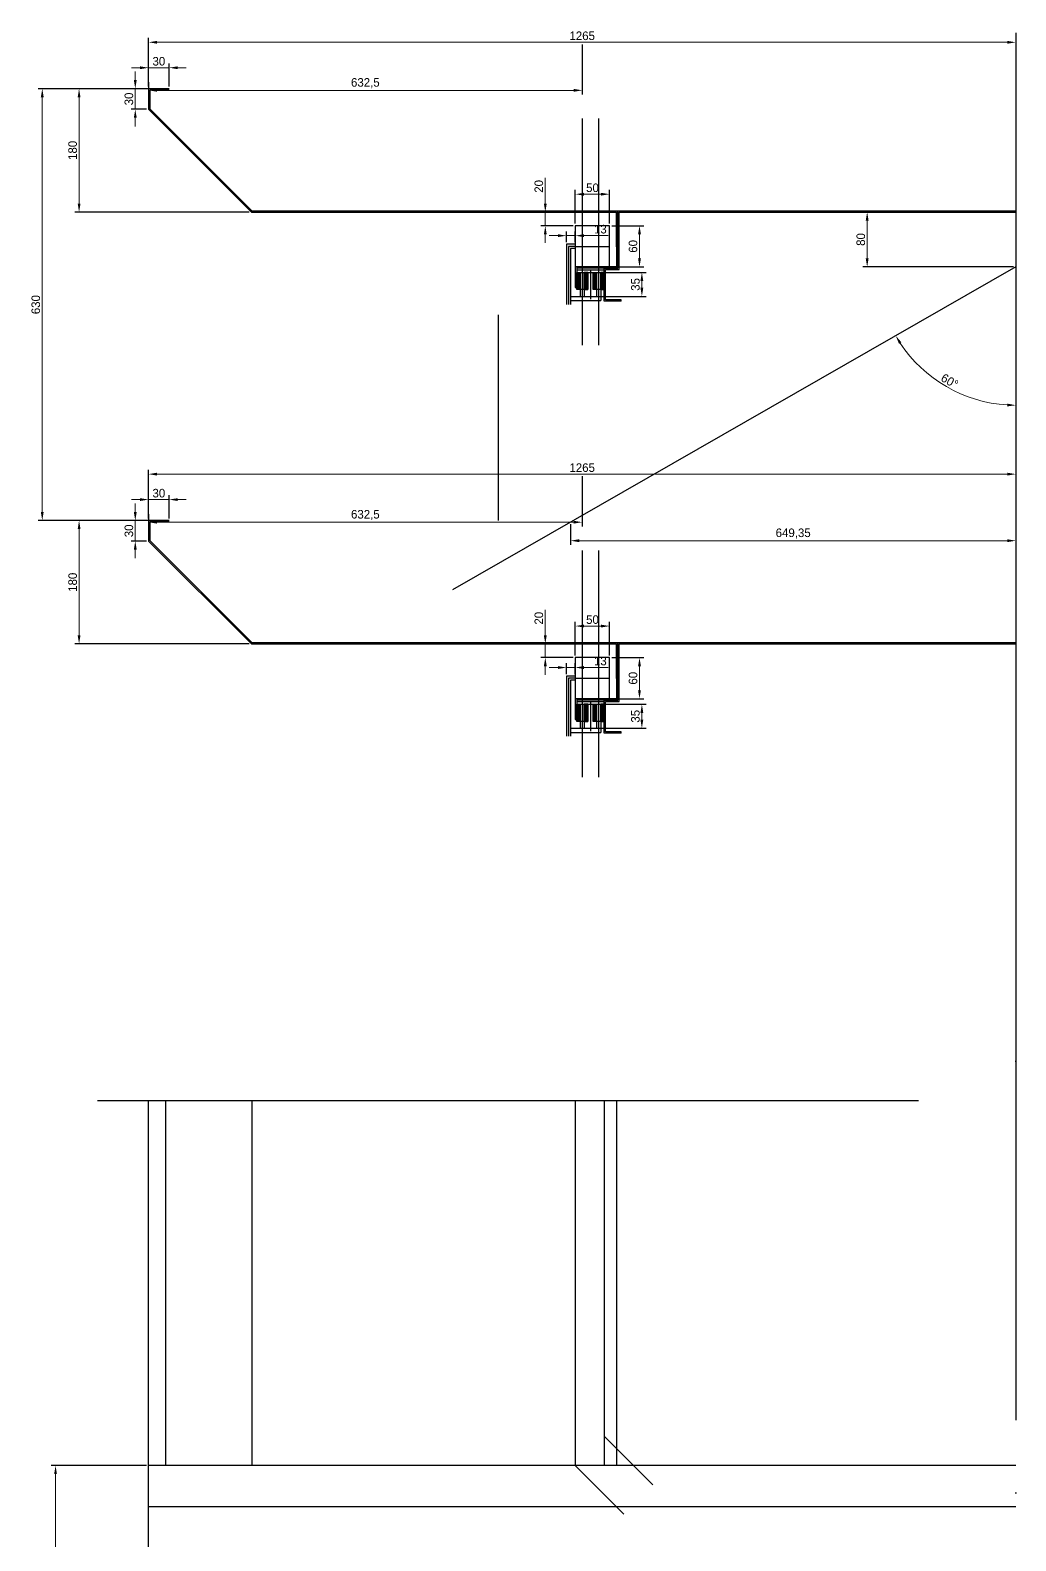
# Model space of a CAD drawing. Header units: millimetres. Extents: x -1048 to 11239, y -6749 to 873.
# Drawn here: x -173 to 1265, y -1488 to 715 of the extents above; entities that cross this region are included whole.
import ezdxf

# ---------------------------------------------------------------- set-up
doc = ezdxf.new("R2010")
doc.units = ezdxf.units.MM
doc.header["$LTSCALE"] = 100
doc.linetypes.add('ACAD_ISO10W100', pattern=[18, 12, -3, 0, -3])
doc.layers.add('eixo', color=5, linetype='ACAD_ISO10W100', plot=False)
doc.dimstyles.new('ISO-25', dxfattribs={"dimscale": 5, "dimtxt": 2.5, "dimasz": 2.5, "dimexe": 1.25, "dimexo": 0.625, "dimtad": 1, "dimtxsty": 'Standard', "dimcen": 2.5, "dimclrd": 1, "dimclre": 1, "dimadec": 0, "dimazin": 0, "dimtfac": 1, "dimtmove": 0, "dimatfit": 3, "dimfxl": 1, "dimlwd": 15, "dimarcsym": 0})

# ---------------------------------------------------------------- blocks, each defined once
blk = doc.blocks.new('*D0')
at = {"color": 1, "lineweight": -2, "transparency": 16777216}
for p, q in [((0, 3.1), (0, 74)), ((1265, 78.4), (1265, 61.5))]:
    blk.add_line(p, q, dxfattribs=at)
at = {"color": 1, "lineweight": 15, "transparency": 16777216}
blk.add_line((12.5, 67.7), (1252.5, 67.7), dxfattribs=at)
at = {"color": 1, "transparency": 16777216}
for points in [[(12.5, 69.8), (12.5, 65.6), (0, 67.7)], [(1252.5, 69.8), (1252.5, 65.6), (1265, 67.7)]]:
    blk.add_solid(points, dxfattribs=at)
at = {"layer": 'Defpoints', "color": 0, "transparency": 16777216}
for p in [(1265, 81.5, -8000), (1265, 67.7), (0, 0, -8000)]:
    blk.add_point(p, dxfattribs=at)
at = {"color": 0, "transparency": 16777216, "insert": (632.5, 77.1), "char_height": 12.5, "attachment_point": 5}
blk.add_mtext('1265', dxfattribs=at)
blk = doc.blocks.new('*D1')
at = {"color": 1, "lineweight": 15, "transparency": 16777216}
for p, q in [((-12.5, 30.6), (-25, 30.6)), ((0, 30.6), (30, 30.6)), ((42.5, 30.6), (55, 30.6))]:
    blk.add_line(p, q, dxfattribs=at)
at = {"color": 1, "lineweight": -2, "transparency": 16777216}
for p, q in [((0, 3.1), (0, 36.8)), ((30, 3.1), (30, 36.8))]:
    blk.add_line(p, q, dxfattribs=at)
at = {"color": 1, "transparency": 16777216}
for points in [[(-12.5, 32.6), (-12.5, 28.5), (0, 30.6)], [(42.5, 32.6), (42.5, 28.5), (30, 30.6)]]:
    blk.add_solid(points, dxfattribs=at)
at = {"layer": 'Defpoints', "color": 0, "transparency": 16777216}
for p in [(30, 30.6), (0, 0, -8000), (30, 0, -8000)]:
    blk.add_point(p, dxfattribs=at)
at = {"color": 0, "transparency": 16777216, "insert": (15, 39.9), "char_height": 12.5, "attachment_point": 5}
blk.add_mtext('30', dxfattribs=at)
blk = doc.blocks.new('*D2')
at = {"color": 1, "lineweight": 15, "transparency": 16777216}
for p, q in [((-19.4, 12.5), (-19.4, 25)), ((-19.4, 0), (-19.4, -30)), ((-19.4, -42.5), (-19.4, -55))]:
    blk.add_line(p, q, dxfattribs=at)
at = {"color": 1, "lineweight": -2, "transparency": 16777216}
for p, q in [((-3.1, 0), (-25.6, 0)), ((-3.1, -30), (-25.6, -30))]:
    blk.add_line(p, q, dxfattribs=at)
at = {"color": 1, "transparency": 16777216}
for points in [[(-21.5, 12.5), (-17.3, 12.5), (-19.4, 0)], [(-21.5, -42.5), (-17.3, -42.5), (-19.4, -30)]]:
    blk.add_solid(points, dxfattribs=at)
at = {"layer": 'Defpoints', "color": 0, "transparency": 16777216}
for p in [(0, 0, -8000), (-19.4, -30), (0, -30, -8000)]:
    blk.add_point(p, dxfattribs=at)
at = {"color": 0, "transparency": 16777216, "insert": (-28.7, -15), "char_height": 12.5, "attachment_point": 5, "rotation": 90}
blk.add_mtext('30', dxfattribs=at)
blk = doc.blocks.new('*D4')
at = {"color": 1, "lineweight": -2, "transparency": 16777216}
for p, q in [((-3.1, -1378.6), (-142, -1378.6)), ((-3.1, -1878.6), (-142, -1878.6))]:
    blk.add_line(p, q, dxfattribs=at)
at = {"color": 1, "lineweight": 15, "transparency": 16777216}
blk.add_line((-135.7, -1391.1), (-135.7, -1866.1), dxfattribs=at)
at = {"color": 1, "transparency": 16777216}
for points in [[(-137.8, -1391.1), (-133.7, -1391.1), (-135.7, -1378.6)], [(-137.8, -1866.1), (-133.7, -1866.1), (-135.7, -1878.6)]]:
    blk.add_solid(points, dxfattribs=at)
at = {"layer": 'Defpoints', "color": 0, "transparency": 16777216}
for p in [(0, -1378.6), (-135.7, -1878.6), (0, -1878.6)]:
    blk.add_point(p, dxfattribs=at)
at = {"color": 0, "transparency": 16777216, "insert": (-145.1, -1628.6), "char_height": 12.5, "attachment_point": 5, "rotation": 90}
blk.add_mtext('500', dxfattribs=at)
blk = doc.blocks.new('*D10')
at = {"color": 1, "lineweight": -2, "transparency": 16777216}
for p, q in [((26.9, 0), (-107.6, 0)), ((146.9, -180), (-107.6, -180))]:
    blk.add_line(p, q, dxfattribs=at)
at = {"color": 1, "lineweight": 15, "transparency": 16777216}
blk.add_line((-101.4, -12.5), (-101.4, -167.5), dxfattribs=at)
at = {"color": 1, "transparency": 16777216}
for points in [[(-103.4, -12.5), (-99.3, -12.5), (-101.4, 0)], [(-103.4, -167.5), (-99.3, -167.5), (-101.4, -180)]]:
    blk.add_solid(points, dxfattribs=at)
at = {"layer": 'Defpoints', "color": 0, "transparency": 16777216}
for p in [(30, 0), (-101.4, -180), (150, -180)]:
    blk.add_point(p, dxfattribs=at)
at = {"color": 0, "transparency": 16777216, "insert": (-110.7, -90), "char_height": 12.5, "attachment_point": 5, "rotation": 90}
blk.add_mtext('180', dxfattribs=at)
blk = doc.blocks.new('*D12')
at = {"color": 1, "lineweight": -2, "transparency": 16777216}
for p, q in [((632.5, 64.6), (632.5, -8.7)), ((0, 9.4), (0, -8.7))]:
    blk.add_line(p, q, dxfattribs=at)
at = {"color": 1, "lineweight": 15, "transparency": 16777216}
blk.add_line((12.5, -2.4), (620, -2.4), dxfattribs=at)
at = {"color": 1, "transparency": 16777216}
for points in [[(12.5, -0.3), (12.5, -4.5), (0, -2.4)], [(620, -0.3), (620, -4.5), (632.5, -2.4)]]:
    blk.add_solid(points, dxfattribs=at)
at = {"layer": 'Defpoints', "color": 0, "transparency": 16777216}
for p in [(632.5, 67.7, 8000), (0, 12.5, 8000), (632.5, -2.4)]:
    blk.add_point(p, dxfattribs=at)
at = {"color": 0, "transparency": 16777216, "insert": (316.2, 8), "char_height": 12.5, "attachment_point": 5}
blk.add_mtext('632,5', dxfattribs=at)
blk = doc.blocks.new('*D19')
at = {"color": 1, "lineweight": 15, "transparency": 16777216}
for p, q in [((578.7, -167.5), (578.7, -130)), ((578.7, -200), (578.7, -180)), ((578.7, -212.5), (578.7, -225))]:
    blk.add_line(p, q, dxfattribs=at)
at = {"color": 1, "lineweight": -2, "transparency": 16777216}
for p, q in [((619.4, -180), (572.4, -180)), ((619.4, -200), (572.4, -200))]:
    blk.add_line(p, q, dxfattribs=at)
at = {"color": 1, "transparency": 16777216}
for points in [[(576.6, -167.5), (580.8, -167.5), (578.7, -180)], [(576.6, -212.5), (580.8, -212.5), (578.7, -200)]]:
    blk.add_solid(points, dxfattribs=at)
at = {"layer": 'Defpoints', "color": 0, "transparency": 16777216}
for p in [(578.7, -180), (622.5, -180), (622.5, -200)]:
    blk.add_point(p, dxfattribs=at)
at = {"color": 0, "transparency": 16777216, "insert": (569.3, -142.5), "char_height": 12.5, "attachment_point": 5, "rotation": 90}
blk.add_mtext('20', dxfattribs=at)
blk = doc.blocks.new('*D20')
at = {"color": 1, "lineweight": -2, "transparency": 16777216}
for p, q in [((675.6, -200), (722.4, -200)), ((675.6, -260), (722.4, -260))]:
    blk.add_line(p, q, dxfattribs=at)
at = {"color": 1, "lineweight": 15, "transparency": 16777216}
blk.add_line((716.1, -212.5), (716.1, -247.5), dxfattribs=at)
at = {"color": 1, "transparency": 16777216}
for points in [[(714, -212.5), (718.2, -212.5), (716.1, -200)], [(714, -247.5), (718.2, -247.5), (716.1, -260)]]:
    blk.add_solid(points, dxfattribs=at)
at = {"layer": 'Defpoints', "color": 0, "transparency": 16777216}
for p in [(672.5, -200), (672.5, -260), (716.1, -260)]:
    blk.add_point(p, dxfattribs=at)
at = {"color": 0, "transparency": 16777216, "insert": (706.7, -230), "char_height": 12.5, "attachment_point": 5, "rotation": 90}
blk.add_mtext('60', dxfattribs=at)
blk = doc.blocks.new('*D21')
at = {"color": 1, "lineweight": -2, "transparency": 16777216}
for p, q in [((622.5, -196.9), (622.5, -147.7)), ((672.5, -196.9), (672.5, -147.7))]:
    blk.add_line(p, q, dxfattribs=at)
at = {"color": 1, "lineweight": 15, "transparency": 16777216}
blk.add_line((635, -153.9), (660, -153.9), dxfattribs=at)
at = {"color": 1, "transparency": 16777216}
for points in [[(635, -151.9), (635, -156), (622.5, -153.9)], [(660, -151.9), (660, -156), (672.5, -153.9)]]:
    blk.add_solid(points, dxfattribs=at)
at = {"layer": 'Defpoints', "color": 0, "transparency": 16777216}
for p in [(672.5, -153.9), (622.5, -200), (672.5, -200)]:
    blk.add_point(p, dxfattribs=at)
at = {"color": 0, "transparency": 16777216, "insert": (647.5, -144.6), "char_height": 12.5, "attachment_point": 5}
blk.add_mtext('50', dxfattribs=at)
blk = doc.blocks.new('*D22')
at = {"color": 1, "lineweight": 15, "transparency": 16777216}
for p, q in [((597, -214.4), (584.5, -214.4)), ((609.5, -214.4), (622.5, -214.4)), ((635, -214.4), (670.4, -214.4))]:
    blk.add_line(p, q, dxfattribs=at)
at = {"color": 1, "lineweight": -2, "transparency": 16777216}
for p, q in [((609.5, -223.9), (609.5, -208.2)), ((622.5, -223.9), (622.5, -208.2))]:
    blk.add_line(p, q, dxfattribs=at)
at = {"color": 1, "transparency": 16777216}
for points in [[(597, -212.3), (597, -216.5), (609.5, -214.4)], [(635, -212.3), (635, -216.5), (622.5, -214.4)]]:
    blk.add_solid(points, dxfattribs=at)
at = {"layer": 'Defpoints', "color": 0, "transparency": 16777216}
for p in [(622.5, -214.4), (609.5, -227), (622.5, -227)]:
    blk.add_point(p, dxfattribs=at)
at = {"color": 0, "transparency": 16777216, "insert": (659, -205), "char_height": 12.5, "attachment_point": 5}
blk.add_mtext('13', dxfattribs=at)
blk = doc.blocks.new('*D23')
at = {"color": 1, "lineweight": -2, "transparency": 16777216}
for p, q in [((638.6, -268), (725.8, -268)), ((638.6, -303), (725.8, -303))]:
    blk.add_line(p, q, dxfattribs=at)
at = {"color": 1, "lineweight": 15, "transparency": 16777216}
blk.add_line((719.6, -290.5), (719.6, -280.5), dxfattribs=at)
at = {"color": 1, "transparency": 16777216}
for points in [[(717.5, -280.5), (721.6, -280.5), (719.6, -268)], [(717.5, -290.5), (721.6, -290.5), (719.6, -303)]]:
    blk.add_solid(points, dxfattribs=at)
at = {"layer": 'Defpoints', "color": 0, "transparency": 16777216}
for p in [(635.5, -268), (719.6, -268), (635.5, -303)]:
    blk.add_point(p, dxfattribs=at)
at = {"color": 0, "transparency": 16777216, "insert": (710.2, -285.5), "char_height": 12.5, "attachment_point": 5, "rotation": 90}
blk.add_mtext('35', dxfattribs=at)
blk = doc.blocks.new('*D29')
at = {"color": 1, "lineweight": -2, "transparency": 16777216}
for p, q in [((1265, 708.4), (1265, 691.5)), ((0, 633.1), (0, 704))]:
    blk.add_line(p, q, dxfattribs=at)
at = {"color": 1, "lineweight": 15, "transparency": 16777216}
blk.add_line((12.5, 697.7), (1252.5, 697.7), dxfattribs=at)
at = {"color": 1, "transparency": 16777216}
for points in [[(12.5, 699.8), (12.5, 695.6), (0, 697.7)], [(1252.5, 699.8), (1252.5, 695.6), (1265, 697.7)]]:
    blk.add_solid(points, dxfattribs=at)
at = {"layer": 'Defpoints', "color": 0, "transparency": 16777216}
for p in [(1265, 711.5, -8000), (1265, 697.7), (0, 630, -8000)]:
    blk.add_point(p, dxfattribs=at)
at = {"color": 0, "transparency": 16777216, "insert": (632.5, 707.1), "char_height": 12.5, "attachment_point": 5}
blk.add_mtext('1265', dxfattribs=at)
blk = doc.blocks.new('*D28')
at = {"color": 1, "lineweight": -2, "transparency": 16777216}
for p, q in [((0, 633.1), (0, 666.8)), ((30, 633.1), (30, 666.8))]:
    blk.add_line(p, q, dxfattribs=at)
at = {"color": 1, "lineweight": 15, "transparency": 16777216}
for p, q in [((-12.5, 660.6), (-25, 660.6)), ((0, 660.6), (30, 660.6)), ((42.5, 660.6), (55, 660.6))]:
    blk.add_line(p, q, dxfattribs=at)
at = {"color": 1, "transparency": 16777216}
for points in [[(-12.5, 662.6), (-12.5, 658.5), (0, 660.6)], [(42.5, 662.6), (42.5, 658.5), (30, 660.6)]]:
    blk.add_solid(points, dxfattribs=at)
at = {"layer": 'Defpoints', "color": 0, "transparency": 16777216}
for p in [(30, 660.6), (0, 630, -8000), (30, 630, -8000)]:
    blk.add_point(p, dxfattribs=at)
at = {"color": 0, "transparency": 16777216, "insert": (15, 669.9), "char_height": 12.5, "attachment_point": 5}
blk.add_mtext('30', dxfattribs=at)
blk = doc.blocks.new('*D26')
at = {"color": 1, "lineweight": 15, "transparency": 16777216}
for p, q in [((-19.4, 642.5), (-19.4, 655)), ((-19.4, 630), (-19.4, 600)), ((-19.4, 587.5), (-19.4, 575))]:
    blk.add_line(p, q, dxfattribs=at)
at = {"color": 1, "lineweight": -2, "transparency": 16777216}
for p, q in [((-3.1, 630), (-25.6, 630)), ((-3.1, 600), (-25.6, 600))]:
    blk.add_line(p, q, dxfattribs=at)
at = {"color": 1, "transparency": 16777216}
for points in [[(-21.5, 642.5), (-17.3, 642.5), (-19.4, 630)], [(-21.5, 587.5), (-17.3, 587.5), (-19.4, 600)]]:
    blk.add_solid(points, dxfattribs=at)
at = {"layer": 'Defpoints', "color": 0, "transparency": 16777216}
for p in [(0, 630, -8000), (-19.4, 600), (0, 600, -8000)]:
    blk.add_point(p, dxfattribs=at)
at = {"color": 0, "transparency": 16777216, "insert": (-28.7, 615), "char_height": 12.5, "attachment_point": 5, "rotation": 90}
blk.add_mtext('30', dxfattribs=at)
blk = doc.blocks.new('*D30')
at = {"color": 1, "lineweight": -2, "transparency": 16777216}
for p, q in [((26.9, 630), (-107.6, 630)), ((146.9, 450), (-107.6, 450))]:
    blk.add_line(p, q, dxfattribs=at)
at = {"color": 1, "lineweight": 15, "transparency": 16777216}
blk.add_line((-101.4, 617.5), (-101.4, 462.5), dxfattribs=at)
at = {"color": 1, "transparency": 16777216}
for points in [[(-103.4, 617.5), (-99.3, 617.5), (-101.4, 630)], [(-103.4, 462.5), (-99.3, 462.5), (-101.4, 450)]]:
    blk.add_solid(points, dxfattribs=at)
at = {"layer": 'Defpoints', "color": 0, "transparency": 16777216}
for p in [(30, 630), (-101.4, 450), (150, 450)]:
    blk.add_point(p, dxfattribs=at)
at = {"color": 0, "transparency": 16777216, "insert": (-110.7, 540), "char_height": 12.5, "attachment_point": 5, "rotation": 90}
blk.add_mtext('180', dxfattribs=at)
blk = doc.blocks.new('*D25')
at = {"color": 1, "lineweight": -2, "transparency": 16777216}
for p, q in [((632.5, 694.6), (632.5, 621.3)), ((0, 639.4), (0, 621.3))]:
    blk.add_line(p, q, dxfattribs=at)
at = {"color": 1, "lineweight": 15, "transparency": 16777216}
blk.add_line((12.5, 627.6), (620, 627.6), dxfattribs=at)
at = {"color": 1, "transparency": 16777216}
for points in [[(12.5, 629.7), (12.5, 625.5), (0, 627.6)], [(620, 629.7), (620, 625.5), (632.5, 627.6)]]:
    blk.add_solid(points, dxfattribs=at)
at = {"layer": 'Defpoints', "color": 0, "transparency": 16777216}
for p in [(632.5, 697.7, 8000), (0, 642.5, 8000), (632.5, 627.6)]:
    blk.add_point(p, dxfattribs=at)
at = {"color": 0, "transparency": 16777216, "insert": (316.2, 638), "char_height": 12.5, "attachment_point": 5}
blk.add_mtext('632,5', dxfattribs=at)
blk = doc.blocks.new('*D32')
at = {"color": 1, "lineweight": 15, "transparency": 16777216}
for p, q in [((578.7, 462.5), (578.7, 500)), ((578.7, 430), (578.7, 450)), ((578.7, 417.5), (578.7, 405))]:
    blk.add_line(p, q, dxfattribs=at)
at = {"color": 1, "lineweight": -2, "transparency": 16777216}
for p, q in [((619.4, 450), (572.4, 450)), ((619.4, 430), (572.4, 430))]:
    blk.add_line(p, q, dxfattribs=at)
at = {"color": 1, "transparency": 16777216}
for points in [[(576.6, 462.5), (580.8, 462.5), (578.7, 450)], [(576.6, 417.5), (580.8, 417.5), (578.7, 430)]]:
    blk.add_solid(points, dxfattribs=at)
at = {"layer": 'Defpoints', "color": 0, "transparency": 16777216}
for p in [(578.7, 450), (622.5, 450), (622.5, 430)]:
    blk.add_point(p, dxfattribs=at)
at = {"color": 0, "transparency": 16777216, "insert": (569.3, 487.5), "char_height": 12.5, "attachment_point": 5, "rotation": 90}
blk.add_mtext('20', dxfattribs=at)
blk = doc.blocks.new('*D33')
at = {"color": 1, "lineweight": -2, "transparency": 16777216}
for p, q in [((675.6, 430), (722.4, 430)), ((675.6, 370), (722.4, 370))]:
    blk.add_line(p, q, dxfattribs=at)
at = {"color": 1, "lineweight": 15, "transparency": 16777216}
blk.add_line((716.1, 417.5), (716.1, 382.5), dxfattribs=at)
at = {"color": 1, "transparency": 16777216}
for points in [[(714, 417.5), (718.2, 417.5), (716.1, 430)], [(714, 382.5), (718.2, 382.5), (716.1, 370)]]:
    blk.add_solid(points, dxfattribs=at)
at = {"layer": 'Defpoints', "color": 0, "transparency": 16777216}
for p in [(672.5, 430), (672.5, 370), (716.1, 370)]:
    blk.add_point(p, dxfattribs=at)
at = {"color": 0, "transparency": 16777216, "insert": (706.7, 400), "char_height": 12.5, "attachment_point": 5, "rotation": 90}
blk.add_mtext('60', dxfattribs=at)
blk = doc.blocks.new('*D34')
at = {"color": 1, "lineweight": -2, "transparency": 16777216}
for p, q in [((622.5, 433.1), (622.5, 482.3)), ((672.5, 433.1), (672.5, 482.3))]:
    blk.add_line(p, q, dxfattribs=at)
at = {"color": 1, "lineweight": 15, "transparency": 16777216}
blk.add_line((635, 476.1), (660, 476.1), dxfattribs=at)
at = {"color": 1, "transparency": 16777216}
for points in [[(635, 478.1), (635, 474), (622.5, 476.1)], [(660, 478.1), (660, 474), (672.5, 476.1)]]:
    blk.add_solid(points, dxfattribs=at)
at = {"layer": 'Defpoints', "color": 0, "transparency": 16777216}
for p in [(672.5, 476.1), (622.5, 430), (672.5, 430)]:
    blk.add_point(p, dxfattribs=at)
at = {"color": 0, "transparency": 16777216, "insert": (647.5, 485.4), "char_height": 12.5, "attachment_point": 5}
blk.add_mtext('50', dxfattribs=at)
blk = doc.blocks.new('*D35')
at = {"color": 1, "lineweight": -2, "transparency": 16777216}
for p, q in [((609.5, 406.1), (609.5, 421.8)), ((622.5, 406.1), (622.5, 421.8))]:
    blk.add_line(p, q, dxfattribs=at)
at = {"color": 1, "lineweight": 15, "transparency": 16777216}
for p, q in [((597, 415.6), (584.5, 415.6)), ((609.5, 415.6), (622.5, 415.6)), ((635, 415.6), (670.4, 415.6))]:
    blk.add_line(p, q, dxfattribs=at)
at = {"color": 1, "transparency": 16777216}
for points in [[(597, 417.7), (597, 413.5), (609.5, 415.6)], [(635, 417.7), (635, 413.5), (622.5, 415.6)]]:
    blk.add_solid(points, dxfattribs=at)
at = {"layer": 'Defpoints', "color": 0, "transparency": 16777216}
for p in [(609.5, 403), (622.5, 415.6), (622.5, 403)]:
    blk.add_point(p, dxfattribs=at)
at = {"color": 0, "transparency": 16777216, "insert": (659, 425), "char_height": 12.5, "attachment_point": 5}
blk.add_mtext('13', dxfattribs=at)
blk = doc.blocks.new('*D36')
at = {"color": 1, "lineweight": -2, "transparency": 16777216}
for p, q in [((638.6, 362), (725.8, 362)), ((638.6, 327), (725.8, 327))]:
    blk.add_line(p, q, dxfattribs=at)
at = {"color": 1, "lineweight": 15, "transparency": 16777216}
blk.add_line((719.6, 339.5), (719.6, 349.5), dxfattribs=at)
at = {"color": 1, "transparency": 16777216}
for points in [[(717.5, 349.5), (721.6, 349.5), (719.6, 362)], [(717.5, 339.5), (721.6, 339.5), (719.6, 327)]]:
    blk.add_solid(points, dxfattribs=at)
at = {"layer": 'Defpoints', "color": 0, "transparency": 16777216}
for p in [(635.5, 362), (719.6, 362), (635.5, 327)]:
    blk.add_point(p, dxfattribs=at)
at = {"color": 0, "transparency": 16777216, "insert": (710.2, 344.5), "char_height": 12.5, "attachment_point": 5, "rotation": 90}
blk.add_mtext('35', dxfattribs=at)
blk = doc.blocks.new('*D38')
at = {"color": 1, "lineweight": -2, "transparency": 16777216}
for p, q in [((-3.1, 630), (-161.3, 630)), ((-3.1, 0), (-161.3, 0))]:
    blk.add_line(p, q, dxfattribs=at)
at = {"color": 1, "lineweight": 15, "transparency": 16777216}
blk.add_line((-155.1, 12.5), (-155.1, 617.5), dxfattribs=at)
at = {"color": 1, "transparency": 16777216}
for points in [[(-157.2, 617.5), (-153, 617.5), (-155.1, 630)], [(-157.2, 12.5), (-153, 12.5), (-155.1, 0)]]:
    blk.add_solid(points, dxfattribs=at)
at = {"layer": 'Defpoints', "color": 0, "transparency": 16777216}
for p in [(-155.1, 630), (0, 630), (0, 0)]:
    blk.add_point(p, dxfattribs=at)
at = {"color": 0, "transparency": 16777216, "insert": (-164.5, 315), "char_height": 12.5, "attachment_point": 5, "rotation": 90}
blk.add_mtext('630', dxfattribs=at)
blk = doc.blocks.new('*D39')
at = {"color": 1, "lineweight": 15, "transparency": 16777216}
blk.add_arc((1265, 370), 201.8, 213.3831, 266.4512, dxfattribs=at)
at = {"color": 1, "transparency": 16777216}
for points in [[(1094.7, 257.8), (1098.2, 260), (1089.9, 269.6)], [(1252.6, 170.6), (1252.4, 166.5), (1265, 168.2)]]:
    blk.add_solid(points, dxfattribs=at)
at = {"layer": 'Defpoints', "color": 0, "transparency": 16777216}
for p in [(1265, 711.5), (1265, 370), (1135, 215.6), (443.5, -101.2), (1265, -1312.2)]:
    blk.add_point(p, dxfattribs=at)
at = {"color": 0, "transparency": 16777216, "insert": (1168.5, 203.5), "char_height": 12.5, "attachment_point": 5, "rotation": 329.9171}
blk.add_mtext('60°', dxfattribs=at)
blk = doc.blocks.new('*D40')
at = {"color": 1, "lineweight": -2, "transparency": 16777216}
for p, q in [((1261.9, 450), (1042, 450)), ((1261.9, 370), (1042, 370))]:
    blk.add_line(p, q, dxfattribs=at)
at = {"color": 1, "lineweight": 15, "transparency": 16777216}
blk.add_line((1048.2, 437.5), (1048.2, 382.5), dxfattribs=at)
at = {"color": 1, "transparency": 16777216}
for points in [[(1046.1, 437.5), (1050.3, 437.5), (1048.2, 450)], [(1046.1, 382.5), (1050.3, 382.5), (1048.2, 370)]]:
    blk.add_solid(points, dxfattribs=at)
at = {"layer": 'Defpoints', "color": 0, "transparency": 16777216}
for p in [(1265, 450), (1048.2, 370), (1265, 370)]:
    blk.add_point(p, dxfattribs=at)
at = {"color": 0, "transparency": 16777216, "insert": (1038.9, 410), "char_height": 12.5, "attachment_point": 5, "rotation": 90}
blk.add_mtext('80', dxfattribs=at)
blk = doc.blocks.new('*D41')
at = {"color": 1, "lineweight": -2, "transparency": 16777216}
for p, q in [((1265, 366.9), (1265, -35.6)), ((615.6, -5.5), (615.6, -35.6))]:
    blk.add_line(p, q, dxfattribs=at)
at = {"color": 1, "lineweight": 15, "transparency": 16777216}
blk.add_line((1252.5, -29.4), (628.1, -29.4), dxfattribs=at)
at = {"color": 1, "transparency": 16777216}
for points in [[(628.1, -27.3), (628.1, -31.5), (615.6, -29.4)], [(1252.5, -27.3), (1252.5, -31.5), (1265, -29.4)]]:
    blk.add_solid(points, dxfattribs=at)
at = {"layer": 'Defpoints', "color": 0, "transparency": 16777216}
for p in [(1265, 370), (615.6, -2.4), (615.6, -29.4)]:
    blk.add_point(p, dxfattribs=at)
at = {"color": 0, "transparency": 16777216, "insert": (940.3, -19), "char_height": 12.5, "attachment_point": 5}
blk.add_mtext('649,35', dxfattribs=at)

msp = doc.modelspace()

# ---------------------------------------------------------------- hatches: boundary and pattern name
h = msp.add_hatch()
h.set_pattern_fill('U', color=256, angle=45, style=0, pattern_type=0)
h.set_pattern_definition([(45, (0, 630), (-0.7071068, 0.7071068), [])])
h.paths.add_polyline_path([(624.5, 362), (629.5, 362), (629.5, 337), (624.5, 337)])
h = msp.add_hatch()
h.set_pattern_fill('U', color=256, angle=45, style=0, pattern_type=0)
h.set_pattern_definition([(45, (11, 630), (-0.7071068, 0.7071068), [])])
h.paths.add_polyline_path([(635.5, 362), (640.5, 362), (640.5, 337), (635.5, 337)])
h = msp.add_hatch()
h.set_pattern_fill('U', color=256, angle=45, style=0, pattern_type=0)
h.set_pattern_definition([(45, (24, 630), (-0.7071068, 0.7071068), [])])
h.paths.add_polyline_path([(648.5, 362), (653.5, 362), (653.5, 337), (648.5, 337)])
h = msp.add_hatch()
h.set_pattern_fill('U', color=256, angle=45, style=0, pattern_type=0)
h.set_pattern_definition([(45, (35, 630), (-0.7071068, 0.7071068), [])])
h.paths.add_polyline_path([(659.5, 362), (664.5, 362), (664.5, 337), (659.5, 337)])
h = msp.add_hatch()
h.set_pattern_fill('U', color=256, angle=45, style=0, pattern_type=0)
h.set_pattern_definition([(45, (0, 0), (-0.7071068, 0.7071068), [])])
h.paths.add_polyline_path([(624.5, -268), (629.5, -268), (629.5, -293), (624.5, -293)])
h = msp.add_hatch()
h.set_pattern_fill('U', color=256, angle=45, style=0, pattern_type=0)
h.set_pattern_definition([(45, (11, 0), (-0.7071068, 0.7071068), [])])
h.paths.add_polyline_path([(635.5, -268), (640.5, -268), (640.5, -293), (635.5, -293)])
h = msp.add_hatch()
h.set_pattern_fill('U', color=256, angle=45, style=0, pattern_type=0)
h.set_pattern_definition([(45, (24, 1e-13), (-0.7071068, 0.7071068), [])])
h.paths.add_polyline_path([(648.5, -268), (653.5, -268), (653.5, -293), (648.5, -293)])
h = msp.add_hatch()
h.set_pattern_fill('U', color=256, angle=45, style=0, pattern_type=0)
h.set_pattern_definition([(45, (35, 1e-13), (-0.7071068, 0.7071068), [])])
h.paths.add_polyline_path([(659.5, -268), (664.5, -268), (664.5, -293), (659.5, -293)])

# ---------------------------------------------------------------- linework, layer by layer
for p, q in [((682.5, 399.426), (682.5, 450)), ((1265, 369.999), (443.456, -101.156)), ((629.5, 337), (629.5, 362)), ((635.5, 337), (635.5, 362)), ((653.5, 337), (653.5, 362)), ((659.5, 337), (659.5, 362)), ((622.5, 340), (624.5, 340)), ((629.5, 337), (629.5, 327)), ((635.5, 337), (635.5, 327)), ((653.5, 337), (653.5, 327)), ((659.5, 337), (659.5, 321)), ((615.5, 327), (653.5, 327)), ((615.5, 321), (659.5, 321)), ((689.5, 320), (689.5, 322)), ((510.312, 0), (510.312, 300)), ((682.5, -230.574), (682.5, -180)), ((629.5, -293), (629.5, -268)), ((635.5, -293), (635.5, -268)), ((653.5, -293), (653.5, -268)), ((659.5, -293), (659.5, -268)), ((615.5, -303), (653.5, -303)), ((622.5, -290), (624.5, -290)), ((629.5, -293), (629.5, -303)), ((635.5, -293), (635.5, -303)), ((653.5, -293), (653.5, -303)), ((659.5, -293), (659.5, -309)), ((689.5, -310), (689.5, -308)), ((615.5, -309), (659.5, -309)), ((0, -1878.613), (0, -846.165)), ((0, -1378.613), (0, -846.165)), ((25, -1378.613), (25, -846.165)), ((150.828, -846.165), (150.828, -1378.613)), ((622.5, -846.165), (622.5, -1378.613)), ((664.5, -846.165), (664.5, -1378.613)), ((682.5, -846.165), (682.5, -1378.613)), ((664.926, -1336.186), (735.637, -1406.897)), ((1265, -1378.613), (0, -1378.613)), ((622.5, -1378.613), (693.211, -1449.323)), ((1265, -1438.613), (0, -1438.613))]:
    msp.add_line(p, q)
for points in [[(30, 630), (0, 630), (0, 600), (150, 450), (682.5, 450), (682.5, 370), (622.5, 370), (622.5, 340)], [(30, 628), (2, 628), (2, 600.828), (150.828, 452), (684.5, 452), (684.5, 368), (624.5, 368), (624.5, 340)], [(689.5, 320), (664.5, 320), (664.5, 368), (684.5, 368), (684.5, 452), (1265, 452)], [(689.5, 322), (666.5, 322), (666.5, 366), (686.5, 366), (686.5, 450), (1265, 450)], [(622.5, 403), (609.5, 403), (609.5, 315.268)], [(622.5, 397), (615.5, 397), (615.5, 315.268)], [(30, 0), (0, 0), (0, -30), (150, -180), (682.5, -180), (682.5, -260), (622.5, -260), (622.5, -290)], [(30, -2), (2, -2), (2, -29.172), (150.828, -178), (684.5, -178), (684.5, -262), (624.5, -262), (624.5, -290)], [(689.5, -310), (664.5, -310), (664.5, -262), (684.5, -262), (684.5, -178), (1265, -178)], [(689.5, -308), (666.5, -308), (666.5, -264), (686.5, -264), (686.5, -180), (1265, -180)], [(622.5, -227), (609.5, -227), (609.5, -314.732)], [(622.5, -233), (615.5, -233), (615.5, -314.732)]]:
    msp.add_lwpolyline(points)
for points in [[(622.5, 370), (672.5, 370), (672.5, 430), (622.5, 430)], [(624.5, 362), (629.5, 362), (629.5, 337), (624.5, 337)], [(624.5, 362), (640.5, 362), (640.5, 337), (624.5, 337)], [(640.5, 362), (635.5, 362), (635.5, 337), (640.5, 337)], [(648.5, 362), (664.5, 362), (664.5, 337), (648.5, 337)], [(648.5, 362), (653.5, 362), (653.5, 337), (648.5, 337)], [(664.5, 362), (659.5, 362), (659.5, 337), (664.5, 337)], [(622.5, -260), (672.5, -260), (672.5, -200), (622.5, -200)], [(624.5, -268), (629.5, -268), (629.5, -293), (624.5, -293)], [(624.5, -268), (640.5, -268), (640.5, -293), (624.5, -293)], [(640.5, -268), (635.5, -268), (635.5, -293), (640.5, -293)], [(648.5, -268), (664.5, -268), (664.5, -293), (648.5, -293)], [(648.5, -268), (653.5, -268), (653.5, -293), (648.5, -293)], [(664.5, -268), (659.5, -268), (659.5, -293), (664.5, -293)]]:
    msp.add_lwpolyline(points, close=True)
at = {"layer": 'eixo'}
for p, q in [((1265, 711.507), (1265, -1312.173)), ((632.5, 586.423, 8000), (632.5, 255.702, 8000)), ((656.5, 586.423, 8000), (656.5, 255.702, 8000)), ((622.5, 400), (672.5, 400)), ((664.5, 365.473), (624.5, 365.473)), ((644.5, 365.473), (644.5, 322.733, 8000)), ((1265, 81.507), (1265, -1942.173)), ((632.5, -43.577, 8000), (632.5, -374.298, 8000)), ((656.5, -43.577, 8000), (656.5, -374.298, 8000)), ((622.5, -230), (672.5, -230)), ((664.5, -264.527), (624.5, -264.527)), ((644.5, -264.527), (644.5, -307.267, 8000)), ((-74.557, -846.165), (1123.082, -846.165))]:
    msp.add_line(p, q, dxfattribs=at)
for points in [[(622.5, 400), (612.5, 400), (612.5, 315.268)], [(622.5, -230), (612.5, -230), (612.5, -314.732)]]:
    msp.add_lwpolyline(points, dxfattribs=at)

# ---------------------------------------------------------------- dimensions: what is measured, and where the dimension line sits
for base, p1, p2, picture, middle in [((1265, 697.731, 8000), (0, 630), (1265, 711.507), '*D29', (632.5, 707.106, 8000)), ((632.5, 627.595), (0, 642.5, 8000), (632.5, 697.731, 8000), '*D25', (316.25, 638.012)), ((672.5, 476.058), (622.5, 430), (672.5, 430), '*D34', (647.5, 485.433)), ((622.5, 415.575), (609.5, 403), (622.5, 403), '*D35', (658.958, 424.95)), ((615.646, -29.375), (1265, 369.999), (615.646, -2.405), '*D41', (940.323, -18.958)), ((1265, 67.731, 8000), (0, 0), (1265, 81.507), '*D0', (632.5, 77.106, 8000)), ((632.5, -2.405), (0, 12.5, 8000), (632.5, 67.731, 8000), '*D12', (316.25, 8.012)), ((672.5, -153.942), (622.5, -200), (672.5, -200), '*D21', (647.5, -144.567)), ((622.5, -214.425), (609.5, -227), (622.5, -227), '*D22', (658.958, -205.05))]:
    dim = msp.add_linear_dim(base=base, p1=p1, p2=p2, dimstyle='ISO-25')
    dim.commit()
    dim.dimension.update_dxf_attribs({"geometry": picture, "text_midpoint": middle})
dim = msp.add_angular_dim_2l(base=(1134.959, 215.629), line1=((1265, 711.507), (1265, -1312.173)), line2=((1265, 369.999), (443.456, -101.156)), dimstyle='ISO-25')
dim.commit()
dim.dimension.update_dxf_attribs({"geometry": '*D39', "text_midpoint": (1168.525, 203.456)})
for p1, p2, distance, picture, middle in [((0, 630), (30, 630), 30.561, '*D28', (15, 669.936, 8000)), ((0, 630), (0, 600), -19.37, '*D26', (-28.745, 615, 8000)), ((0, 0), (30, 0), 30.561, '*D1', (15, 39.936, 8000)), ((0, 0), (0, -30), -19.37, '*D2', (-28.745, -15, 8000))]:
    dim = msp.add_aligned_dim(p1=p1, p2=p2, distance=distance, dimstyle='ISO-25')
    dim.commit()
    dim.dimension.update_dxf_attribs({"geometry": picture, "text_midpoint": middle})
for base, p1, p2, picture, middle in [((-155.089, 630), (0, 0), (0, 630), '*D38', (-164.464, 315)), ((-101.361, 450), (30, 630), (150, 450), '*D30', (-110.736, 540)), ((578.683, 450), (622.5, 430), (622.5, 450), '*D32', (569.308, 487.5)), ((1048.23, 369.999), (1265, 450), (1265, 369.999), '*D40', (1038.855, 410)), ((716.101, 370), (672.5, 430), (672.5, 370), '*D33', (706.726, 400)), ((719.565, 362), (635.5, 327), (635.5, 362), '*D36', (710.19, 344.5)), ((-101.361, -180), (30, 0), (150, -180), '*D10', (-110.736, -90)), ((578.683, -180), (622.5, -200), (622.5, -180), '*D19', (569.308, -142.5)), ((716.101, -260), (672.5, -200), (672.5, -260), '*D20', (706.726, -230)), ((719.565, -268), (635.5, -303), (635.5, -268), '*D23', (710.19, -285.5)), ((-135.749, -1878.613), (0, -1378.613), (0, -1878.613), '*D4', (-145.124, -1628.613))]:
    dim = msp.add_linear_dim(base=base, p1=p1, p2=p2, angle=90, dimstyle='ISO-25')
    dim.commit()
    dim.dimension.update_dxf_attribs({"geometry": picture, "text_midpoint": middle})

doc.saveas('drawing.dxf')
